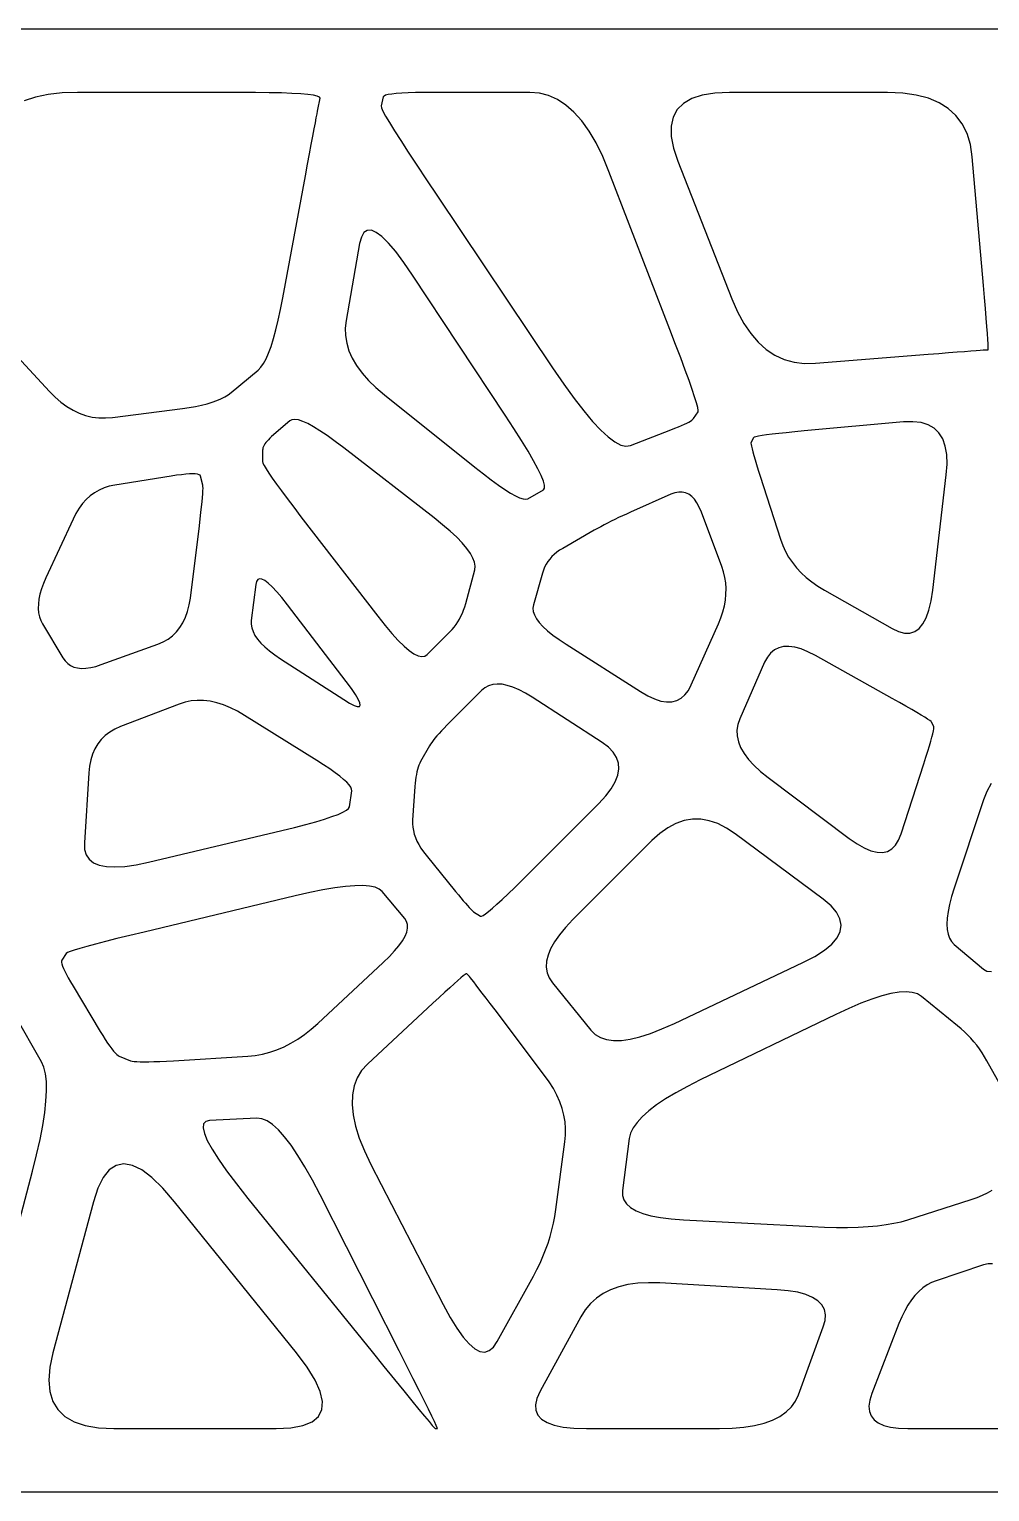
# Model space of a CAD drawing. Header units: millimetres. Extents: x -47 to 1114, y -49 to 275.
# Drawn here: x 701.3 to 914.1, y -49 to 275 of the extents above; entities that cross this region are included whole.
import ezdxf

# ---------------------------------------------------------------- set-up
doc = ezdxf.new("R2010")
doc.units = ezdxf.units.MM

msp = doc.modelspace()

# ---------------------------------------------------------------- linework, layer by layer
at = {"color": 7, "linetype": 'Continuous'}
for p, q in [((1114, 275), (-47, 275)), ((702.662476, 259.964996), (700.200012, 259.160004)), ((705.450012, 260.540009), (702.662476, 259.964996)), ((708.5625, 260.88501), (705.450012, 260.540009)), ((712, 261), (708.5625, 260.88501)), ((748, 261), (712, 261)), ((751.41748, 260.987488), (748, 261)), ((754.469971, 260.950012), (751.41748, 260.987488)), ((757.157532, 260.887512), (754.469971, 260.950012)), ((759.480042, 260.799988), (757.157532, 260.887512)), ((761.4375, 260.6875), (759.480042, 260.799988)), ((763.029968, 260.549988), (761.4375, 260.6875)), ((764.257507, 260.387512), (763.029968, 260.549988)), ((765.119995, 260.200012), (764.257507, 260.387512)), ((765.617554, 259.987488), (765.119995, 260.200012)), ((765.25, 257.25), (765.75, 259.75)), ((765.75, 259.75), (765.617554, 259.987488)), ((779.75, 260), (779.25, 258)), ((779.905029, 260.190002), (779.75, 260)), ((780.27002, 260.360016), (779.905029, 260.190002)), ((780.844971, 260.509979), (780.27002, 260.360016)), ((781.630005, 260.639984), (780.844971, 260.509979)), ((782.625, 260.75), (781.630005, 260.639984)), ((783.830017, 260.839996), (782.625, 260.75)), ((785.244995, 260.910004), (783.830017, 260.839996)), ((786.869995, 260.959991), (785.244995, 260.910004)), ((788.704956, 260.98999), (786.869995, 260.959991)), ((790.75, 261), (788.704956, 260.98999)), ((812.25, 261), (790.75, 261)), ((814.359985, 260.825012), (812.25, 261)), ((816.390015, 260.299988), (814.359985, 260.825012)), ((818.339966, 259.424988), (816.390015, 260.299988)), ((820.210022, 258.200012), (818.339966, 259.424988)), ((848.11499, 259.627502), (846.26001, 258.559998)), ((850.440002, 260.390015), (848.11499, 259.627502)), ((853.234985, 260.847504), (850.440002, 260.390015)), ((856.5, 261), (853.234985, 260.847504)), ((891.5, 261), (856.5, 261)), ((894.837524, 260.857513), (891.5, 261)), ((897.849976, 260.429993), (894.837524, 260.857513)), ((900.537476, 259.717499), (897.849976, 260.429993)), ((902.900024, 258.720001), (900.537476, 259.717499)), ((764.897461, 255.397491), (765.059998, 256.26001)), ((765.059998, 256.26001), (765.17749, 256.877502)), ((765.17749, 256.877502), (765.25, 257.25)), ((779.25, 258), (779.329956, 257.619995)), ((779.329956, 257.619995), (779.669983, 256.880005)), ((779.669983, 256.880005), (780.27002, 255.780014)), ((822, 256.625), (820.210022, 258.200012)), ((823.710022, 254.699997), (822, 256.625)), ((844.875, 257.1875), (843.959961, 255.51001)), ((846.26001, 258.559998), (844.875, 257.1875)), ((904.9375, 257.4375), (902.900024, 258.720001)), ((906.650024, 255.869995), (904.9375, 257.4375)), ((764.140015, 251.339996), (764.4375, 252.9375)), ((764.4375, 252.9375), (764.690002, 254.290009)), ((764.690002, 254.290009), (764.897461, 255.397491)), ((780.27002, 255.780014), (781.130005, 254.320007)), ((781.130005, 254.320007), (782.25, 252.5)), ((825.339966, 252.425003), (823.710022, 254.699997)), ((843.959961, 255.51001), (843.515015, 253.527496)), ((843.515015, 253.527496), (843.539978, 251.240005)), ((908.037476, 254.017502), (906.650024, 255.869995)), ((909.099976, 251.880005), (908.037476, 254.017502)), ((763.409973, 247.410004), (763.797485, 249.497498)), ((763.797485, 249.497498), (764.140015, 251.339996)), ((782.25, 252.5), (783.630005, 250.320007)), ((783.630005, 250.320007), (785.27002, 247.779999)), ((826.890015, 249.800003), (825.339966, 252.425003)), ((828.359985, 246.824997), (826.890015, 249.800003)), ((843.539978, 251.240005), (844.035034, 248.647491)), ((909.837524, 249.457504), (909.099976, 251.880005)), ((762.977478, 245.077499), (763.409973, 247.410004)), ((785.27002, 247.779999), (787.169983, 244.880005)), ((829.75, 243.5), (828.359985, 246.824997)), ((844.035034, 248.647491), (845, 245.75)), ((910.25, 246.75), (909.837524, 249.457504)), ((912.75, 218.25), (910.25, 246.75)), ((762.5, 242.5), (762.977478, 245.077499)), ((787.169983, 244.880005), (789.329956, 241.619995)), ((843.25, 208.5), (829.75, 243.5)), ((845, 245.75), (857, 215.25)), ((757.5, 215.5), (762.5, 242.5)), ((789.329956, 241.619995), (791.75, 238)), ((791.75, 238), (817.25, 200)), ((776.1875, 230.440002), (775.450012, 229.940002)), ((777.099976, 230.459991), (776.1875, 230.440002)), ((778.1875, 230), (777.099976, 230.459991)), ((774.5, 227.5), (771.5, 210.5)), ((774.887512, 228.960007), (774.5, 227.5)), ((775.450012, 229.940002), (774.887512, 228.960007)), ((779.450012, 229.059998), (778.1875, 230)), ((780.887512, 227.639999), (779.450012, 229.059998)), ((782.5, 225.740005), (780.887512, 227.639999)), ((784.287476, 223.360001), (782.5, 225.740005)), ((786.25, 220.5), (784.287476, 223.360001)), ((806.75, 189.5), (786.25, 220.5)), ((912.984985, 215.542496), (912.75, 218.25)), ((756.994995, 212.909988), (757.5, 215.5)), ((857, 215.25), (858.264954, 212.362503)), ((913.190002, 213.119995), (912.984985, 215.542496)), ((756.47998, 210.540009), (756.994995, 212.909988)), ((858.264954, 212.362503), (859.660034, 209.800003)), ((913.36499, 210.982498), (913.190002, 213.119995)), ((913.51001, 209.130005), (913.36499, 210.982498)), ((693.25, 208.25), (705.75, 194.75)), ((755.419983, 206.460007), (755.955017, 208.389999)), ((755.955017, 208.389999), (756.47998, 210.540009)), ((771.5, 210.5), (771.315002, 208.804993)), ((771.315002, 208.804993), (771.359985, 207.119995)), ((844.527466, 205.167496), (843.25, 208.5)), ((859.660034, 209.800003), (861.184998, 207.5625)), ((861.184998, 207.5625), (862.840027, 205.649994)), ((913.625, 207.5625), (913.51001, 209.130005)), ((913.709961, 206.279999), (913.625, 207.5625)), ((754.320007, 203.259995), (754.875, 204.75)), ((754.875, 204.75), (755.419983, 206.460007)), ((771.359985, 207.119995), (771.63501, 205.445007)), ((771.63501, 205.445007), (772.140015, 203.779999)), ((845.659973, 202.169998), (844.527466, 205.167496)), ((862.840027, 205.649994), (864.625, 204.0625)), ((913.765015, 205.282501), (913.709961, 206.279999)), ((913.75, 204), (913.785034, 204.142502)), ((913.789978, 204.570007), (913.765015, 205.282501)), ((913.785034, 204.142502), (913.789978, 204.570007)), ((752.594971, 200.110001), (753.179993, 200.940002)), ((753.179993, 200.940002), (753.755005, 201.990005)), ((753.755005, 201.990005), (754.320007, 203.259995)), ((772.140015, 203.779999), (772.875, 202.125)), ((772.875, 202.125), (773.839966, 200.479996)), ((846.647522, 199.507492), (845.659973, 202.169998)), ((864.625, 204.0625), (866.539978, 202.800003)), ((866.539978, 202.800003), (868.585022, 201.862503)), ((868.585022, 201.862503), (870.76001, 201.25)), ((870.76001, 201.25), (873.065002, 200.962494)), ((873.065002, 200.962494), (875.5, 201)), ((875.5, 201), (900.5, 203)), ((900.5, 203), (902.877502, 203.190002)), ((902.877502, 203.190002), (905.01001, 203.360001)), ((905.01001, 203.360001), (906.897522, 203.51001)), ((906.897522, 203.51001), (908.539978, 203.639999)), ((908.539978, 203.639999), (909.9375, 203.75)), ((909.9375, 203.75), (911.090027, 203.839996)), ((911.090027, 203.839996), (911.997498, 203.910004)), ((911.997498, 203.910004), (912.660034, 203.960007)), ((912.660034, 203.960007), (913.077454, 203.990005)), ((913.077454, 203.990005), (913.25, 204)), ((913.25, 204), (913.75, 204)), ((746, 194.5), (752, 199.5)), ((752, 199.5), (752.594971, 200.110001)), ((773.839966, 200.479996), (775.035034, 198.845001)), ((775.035034, 198.845001), (776.460022, 197.220001)), ((817.25, 200), (819.717529, 196.407501)), ((847.48999, 197.179993), (846.647522, 199.507492)), ((705.75, 194.75), (707.015015, 193.477493)), ((745.352539, 194.014999), (746, 194.5)), ((776.460022, 197.220001), (778.11499, 195.605011)), ((778.11499, 195.605011), (780, 194)), ((819.717529, 196.407501), (822.02002, 193.229996)), ((848.1875, 195.1875), (847.48999, 197.179993)), ((848.73999, 193.529999), (848.1875, 195.1875)), ((707.015015, 193.477493), (708.309998, 192.360001)), ((708.309998, 192.360001), (709.63501, 191.397507)), ((709.63501, 191.397507), (710.98999, 190.589996)), ((735.25, 191), (736.752502, 191.215012)), ((736.752502, 191.215012), (738.159973, 191.459991)), ((738.159973, 191.459991), (739.472534, 191.735001)), ((739.472534, 191.735001), (740.690002, 192.039993)), ((740.690002, 192.039993), (741.8125, 192.375)), ((741.8125, 192.375), (742.840027, 192.740005)), ((742.840027, 192.740005), (743.772461, 193.134995)), ((743.772461, 193.134995), (744.610046, 193.559998)), ((744.610046, 193.559998), (745.352539, 194.014999)), ((780, 194), (800, 178)), ((822.02002, 193.229996), (824.157532, 190.467499)), ((849.147522, 192.207504), (848.73999, 193.529999)), ((849.409973, 191.220001), (849.147522, 192.207504)), ((849.527466, 190.567505), (849.409973, 191.220001)), ((710.98999, 190.589996), (712.375, 189.9375)), ((712.375, 189.9375), (713.790039, 189.440002)), ((713.790039, 189.440002), (715.234985, 189.097504)), ((715.234985, 189.097504), (716.710022, 188.910004)), ((716.710022, 188.910004), (718.214966, 188.877502)), ((718.214966, 188.877502), (719.75, 189)), ((719.75, 189), (735.25, 191)), ((759, 188.25), (755, 184.75)), ((759.47998, 188.505005), (759, 188.25)), ((760.119995, 188.570007), (759.47998, 188.505005)), ((760.919983, 188.444992), (760.119995, 188.570007)), ((761.880005, 188.12999), (760.919983, 188.444992)), ((763, 187.625), (761.880005, 188.12999)), ((808.680054, 186.544998), (806.75, 189.5)), ((824.157532, 190.467499), (826.130005, 188.119995)), ((826.130005, 188.119995), (827.9375, 186.1875)), ((847, 187.75), (847.460022, 187.990005)), ((847.460022, 187.990005), (847.839966, 188.209991)), ((847.839966, 188.209991), (848.140015, 188.410004)), ((848.140015, 188.410004), (848.359985, 188.589996)), ((848.359985, 188.589996), (848.5, 188.75)), ((848.5, 188.75), (849.5, 190.25)), ((849.5, 190.25), (849.527466, 190.567505)), ((895, 188), (873, 186)), ((897.074951, 188.0625), (895, 188)), ((898.900024, 187.849991), (897.074951, 188.0625)), ((755, 184.75), (754.619995, 184.404999)), ((764.280029, 186.930008), (763, 187.625)), ((765.720032, 186.044998), (764.280029, 186.930008)), ((767.320007, 184.970001), (765.720032, 186.044998)), ((769.080017, 183.704987), (767.320007, 184.970001)), ((810.369995, 183.87999), (808.680054, 186.544998)), ((827.9375, 186.1875), (829.580017, 184.669998)), ((834.5, 182.75), (843.5, 186.25)), ((843.5, 186.25), (844.359985, 186.589996)), ((844.359985, 186.589996), (845.140015, 186.910004)), ((845.140015, 186.910004), (845.839966, 187.209991)), ((845.839966, 187.209991), (846.460022, 187.490005)), ((846.460022, 187.490005), (847, 187.75)), ((862.279968, 184.720001), (861.907532, 184.605011)), ((862.867493, 184.845001), (862.279968, 184.720001)), ((863.669983, 184.979996), (862.867493, 184.845001)), ((864.6875, 185.125), (863.669983, 184.979996)), ((865.919983, 185.279999), (864.6875, 185.125)), ((867.367493, 185.445007), (865.919983, 185.279999)), ((869.029968, 185.619995), (867.367493, 185.445007)), ((870.907532, 185.804993), (869.029968, 185.619995)), ((873, 186), (870.907532, 185.804993)), ((900.474976, 187.362503), (898.900024, 187.849991)), ((901.800049, 186.599991), (900.474976, 187.362503)), ((902.875, 185.5625), (901.800049, 186.599991)), ((903.699951, 184.25), (902.875, 185.5625)), ((753.02002, 182.005005), (753, 181.75)), ((753, 181.75), (753, 179.25)), ((753.080017, 182.270004), (753.02002, 182.005005)), ((753.179993, 182.544998), (753.080017, 182.270004)), ((753.320007, 182.830002), (753.179993, 182.544998)), ((753.5, 183.125), (753.320007, 182.830002)), ((753.720032, 183.430008), (753.5, 183.125)), ((753.980042, 183.74501), (753.720032, 183.430008)), ((754.279968, 184.069992), (753.980042, 183.74501)), ((754.619995, 184.404999), (754.279968, 184.069992)), ((771, 182.25), (769.080017, 183.704987)), ((791, 166.75), (771, 182.25)), ((811.820007, 181.505005), (810.369995, 183.87999)), ((813.029968, 179.419998), (811.820007, 181.505005)), ((829.580017, 184.669998), (831.057495, 183.567505)), ((831.057495, 183.567505), (832.369995, 182.87999)), ((832.369995, 182.87999), (833.517456, 182.607498)), ((833.517456, 182.607498), (834.5, 182.75)), ((861.25, 183.5), (861.224976, 183.334991)), ((861.224976, 183.334991), (861.25, 183.039993)), ((861.75, 184.5), (861.25, 183.5)), ((861.25, 183.039993), (861.325012, 182.615005)), ((861.325012, 182.615005), (861.450012, 182.059998)), ((861.450012, 182.059998), (861.625, 181.375)), ((861.907532, 184.605011), (861.75, 184.5)), ((904.275024, 182.662491), (903.699951, 184.25)), ((904.599976, 180.800003), (904.275024, 182.662491)), ((753, 179.25), (753.085022, 178.902496)), ((753.085022, 178.902496), (753.340027, 178.360001)), ((753.340027, 178.360001), (753.765015, 177.622498)), ((814, 177.625), (813.029968, 179.419998)), ((861.625, 181.375), (861.849976, 180.559998)), ((861.849976, 180.559998), (862.125, 179.615005)), ((862.125, 179.615005), (862.450012, 178.539993)), ((862.450012, 178.539993), (862.825012, 177.334991)), ((904.5, 176.25), (904.675049, 178.662491)), ((904.675049, 178.662491), (904.599976, 180.800003)), ((732.75, 176), (720.25, 174)), ((733.940002, 176.180008), (732.75, 176)), ((735.01001, 176.319992), (733.940002, 176.180008)), ((735.960022, 176.419998), (735.01001, 176.319992)), ((736.789978, 176.479996), (735.960022, 176.419998)), ((737.5, 176.5), (736.789978, 176.479996)), ((738.090027, 176.479996), (737.5, 176.5)), ((738.559998, 176.419998), (738.090027, 176.479996)), ((738.910034, 176.319992), (738.559998, 176.419998)), ((739.139954, 176.180008), (738.910034, 176.319992)), ((739.25, 176), (739.139954, 176.180008)), ((739.75, 174), (739.25, 176)), ((753.765015, 177.622498), (754.359985, 176.690002)), ((754.359985, 176.690002), (755.125, 175.5625)), ((755.125, 175.5625), (756.059998, 174.23999)), ((800, 178), (801.91748, 176.48999)), ((801.91748, 176.48999), (803.669983, 175.159988)), ((803.669983, 175.159988), (805.257507, 174.01001)), ((814.730042, 176.119995), (814, 177.625)), ((815.220032, 174.904999), (814.730042, 176.119995)), ((862.825012, 177.334991), (863.25, 176)), ((863.25, 176), (867.75, 162)), ((901.5, 150.75), (904.5, 176.25)), ((715.77002, 172.320007), (714.8125, 171.625)), ((716.79248, 172.904999), (715.77002, 172.320007)), ((717.880005, 173.380005), (716.79248, 172.904999)), ((719.032471, 173.744995), (717.880005, 173.380005)), ((720.25, 174), (719.032471, 173.744995)), ((739.6875, 171.25), (739.75, 172.080002)), ((739.787537, 173.729996), (739.75, 174)), ((739.75, 172.080002), (739.787537, 172.770004)), ((739.799988, 173.320007), (739.787537, 173.729996)), ((739.787537, 172.770004), (739.799988, 173.320007)), ((756.059998, 174.23999), (757.165039, 172.722504)), ((757.165039, 172.722504), (758.440002, 171.009995)), ((805.257507, 174.01001), (806.679993, 173.039993)), ((806.679993, 173.039993), (807.9375, 172.25)), ((807.9375, 172.25), (809.029968, 171.639999)), ((811.75, 171), (815.25, 173)), ((815.469971, 173.979996), (815.220032, 174.904999)), ((815.25, 173), (815.47998, 173.345001)), ((815.47998, 173.345001), (815.469971, 173.979996)), ((843.5, 172), (834.5, 168)), ((844.377502, 172.319992), (843.5, 172)), ((845.210022, 172.479996), (844.377502, 172.319992)), ((845.997498, 172.480011), (845.210022, 172.479996)), ((846.73999, 172.320007), (845.997498, 172.480011)), ((847.4375, 172), (846.73999, 172.320007)), ((848.089966, 171.519989), (847.4375, 172)), ((712.329956, 168.880005), (711.632507, 167.744995)), ((713.092529, 169.904999), (712.329956, 168.880005)), ((713.919983, 170.820007), (713.092529, 169.904999)), ((714.8125, 171.625), (713.919983, 170.820007)), ((739.350037, 167.919998), (739.487488, 169.169998)), ((739.487488, 169.169998), (739.600037, 170.279999)), ((739.600037, 170.279999), (739.6875, 171.25)), ((758.440002, 171.009995), (759.88501, 169.102509)), ((759.88501, 169.102509), (761.5, 167)), ((809.029968, 171.639999), (809.957458, 171.209991)), ((809.957458, 171.209991), (810.720032, 170.960007)), ((810.720032, 170.960007), (811.317505, 170.889999)), ((811.317505, 170.889999), (811.75, 171)), ((848.69751, 170.880005), (848.089966, 171.519989)), ((849.26001, 170.080002), (848.69751, 170.880005)), ((849.777527, 169.12001), (849.26001, 170.080002)), ((850.25, 168), (849.777527, 169.12001)), ((711, 166.5), (705, 153.5)), ((711.632507, 167.744995), (711, 166.5)), ((739, 165), (739.1875, 166.529999)), ((739.1875, 166.529999), (739.350037, 167.919998)), ((761.5, 167), (778.5, 145)), ((792.890015, 165.240005), (791, 166.75)), ((794.559998, 163.809998), (792.890015, 165.240005)), ((829.460022, 165.600006), (828.690002, 165.200012)), ((830.25, 166), (829.460022, 165.600006)), ((831.059998, 166.399994), (830.25, 166)), ((831.890015, 166.799988), (831.059998, 166.399994)), ((832.73999, 167.200012), (831.890015, 166.799988)), ((833.609985, 167.600006), (832.73999, 167.200012)), ((834.5, 168), (833.609985, 167.600006)), ((854.75, 156), (850.25, 168)), ((737, 149), (739, 165)), ((796.01001, 162.460007), (794.559998, 163.809998)), ((797.23999, 161.190002), (796.01001, 162.460007)), ((826.5, 164), (819.5, 160)), ((827.209961, 164.399994), (826.5, 164)), ((827.940002, 164.799988), (827.209961, 164.399994)), ((828.690002, 165.200012), (827.940002, 164.799988)), ((867.75, 162), (868.252502, 160.627502)), ((798.25, 160), (797.23999, 161.190002)), ((799.040039, 158.889999), (798.25, 160)), ((799.609985, 157.860001), (799.040039, 158.889999)), ((818.200012, 159.139999), (817.625, 158.664993)), ((818.825012, 159.585007), (818.200012, 159.139999)), ((819.5, 160), (818.825012, 159.585007)), ((868.252502, 160.627502), (868.859985, 159.309998)), ((868.859985, 159.309998), (869.57251, 158.047501)), ((799.960022, 156.910004), (799.609985, 157.860001)), ((800.089966, 156.039993), (799.960022, 156.910004)), ((800, 155.25), (800.089966, 156.039993)), ((815.5, 155.839996), (815.224976, 155.184998)), ((815.825012, 156.464996), (815.5, 155.839996)), ((816.200012, 157.059998), (815.825012, 156.464996)), ((816.625, 157.625), (816.200012, 157.059998)), ((817.099976, 158.160004), (816.625, 157.625)), ((817.625, 158.664993), (817.099976, 158.160004)), ((855.147461, 154.792496), (854.75, 156)), ((869.57251, 158.047501), (870.390015, 156.839996)), ((870.390015, 156.839996), (871.3125, 155.6875)), ((871.3125, 155.6875), (872.339966, 154.589996)), ((705, 153.5), (704.452515, 152.227509)), ((751.659973, 152.674988), (751.5, 152)), ((751.940002, 153.100006), (751.659973, 152.674988)), ((752.340027, 153.274994), (751.940002, 153.100006)), ((752.859985, 153.200012), (752.340027, 153.274994)), ((753.5, 152.875), (752.859985, 153.200012)), ((754.26001, 152.299988), (753.5, 152.875)), ((755.140015, 151.475006), (754.26001, 152.299988)), ((798, 147.75), (800, 155.25)), ((815, 154.5), (813, 147.5)), ((815.224976, 155.184998), (815, 154.5)), ((855.440002, 153.570007), (855.147461, 154.792496)), ((855.627502, 152.332504), (855.440002, 153.570007)), ((855.710022, 151.080002), (855.627502, 152.332504)), ((872.339966, 154.589996), (873.472534, 153.547501)), ((873.472534, 153.547501), (874.710022, 152.559998)), ((874.710022, 152.559998), (876.05249, 151.627502)), ((703.672485, 149.847504), (703.440002, 148.73999)), ((704.01001, 151.009995), (703.672485, 149.847504)), ((704.452515, 152.227509), (704.01001, 151.009995)), ((751.5, 152), (750.5, 144)), ((756.140015, 150.399994), (755.140015, 151.475006)), ((757.26001, 149.075012), (756.140015, 150.399994)), ((758.5, 147.5), (757.26001, 149.075012)), ((855.559998, 148.529999), (855.6875, 149.8125)), ((855.6875, 149.8125), (855.710022, 151.080002)), ((876.05249, 151.627502), (877.5, 150.75)), ((877.5, 150.75), (892.5, 142.25)), ((901.139954, 148.37001), (901.5, 150.75)), ((703.3125, 147.6875), (703.289978, 146.690002)), ((703.289978, 146.690002), (703.372498, 145.747498)), ((703.440002, 148.73999), (703.3125, 147.6875)), ((735.92749, 144.717499), (736.390015, 146.029999)), ((736.390015, 146.029999), (736.747498, 147.457489)), ((736.747498, 147.457489), (737, 149)), ((771.5, 130.5), (758.5, 147.5)), ((797.265015, 145.612503), (797.539978, 146.300003)), ((797.539978, 146.300003), (797.785034, 147.012497)), ((797.785034, 147.012497), (798, 147.75)), ((813, 147.5), (812.892517, 146.782501)), ((812.892517, 146.782501), (812.969971, 146.029999)), ((812.969971, 146.029999), (813.232483, 145.242493)), ((854.547485, 144.592499), (854.98999, 145.919998)), ((854.98999, 145.919998), (855.327515, 147.232498)), ((855.327515, 147.232498), (855.559998, 148.529999)), ((900.059998, 144.630005), (900.660034, 146.330002)), ((900.660034, 146.330002), (901.139954, 148.37001)), ((703.372498, 145.747498), (703.559998, 144.860001)), ((703.559998, 144.860001), (703.852539, 144.027496)), ((703.852539, 144.027496), (704.25, 143.25)), ((704.25, 143.25), (708.75, 135.75)), ((734.6875, 142.4375), (735.359985, 143.520004)), ((735.359985, 143.520004), (735.92749, 144.717499)), ((750.5, 144), (750.475037, 143.195007)), ((750.475037, 143.195007), (750.600037, 142.380005)), ((778.5, 145), (780.139954, 142.934998)), ((780.139954, 142.934998), (781.660034, 141.139999)), ((795.440002, 142.550003), (795.86499, 143.112503)), ((795.86499, 143.112503), (796.26001, 143.699997)), ((796.26001, 143.699997), (796.625, 144.3125)), ((796.625, 144.3125), (796.959961, 144.949997)), ((796.959961, 144.949997), (797.265015, 145.612503)), ((813.232483, 145.242493), (813.679993, 144.419998)), ((813.679993, 144.419998), (814.3125, 143.5625)), ((814.3125, 143.5625), (815.130005, 142.669998)), ((815.130005, 142.669998), (816.132507, 141.742493)), ((848, 129.75), (854, 143.25)), ((854, 143.25), (854.547485, 144.592499)), ((898.5, 142.25), (899.340027, 143.269989)), ((899.340027, 143.269989), (900.059998, 144.630005)), ((730.94751, 139.257507), (732.039978, 139.880005)), ((732.039978, 139.880005), (733.027466, 140.617493)), ((733.027466, 140.617493), (733.910034, 141.470001)), ((733.910034, 141.470001), (734.6875, 142.4375)), ((750.600037, 142.380005), (750.875, 141.554993)), ((750.875, 141.554993), (751.299988, 140.720001)), ((751.299988, 140.720001), (751.875, 139.875)), ((751.875, 139.875), (752.600037, 139.020004)), ((781.660034, 141.139999), (783.059998, 139.61499)), ((783.059998, 139.61499), (784.340027, 138.360001)), ((789.5, 136.5), (794.5, 141.5)), ((794.5, 141.5), (794.984985, 142.012497)), ((794.984985, 142.012497), (795.440002, 142.550003)), ((816.132507, 141.742493), (817.320007, 140.779999)), ((817.320007, 140.779999), (818.692505, 139.782501)), ((818.692505, 139.782501), (820.25, 138.75)), ((892.5, 142.25), (893.940002, 141.569992)), ((893.940002, 141.569992), (895.26001, 141.229996)), ((895.26001, 141.229996), (896.460022, 141.230011)), ((896.460022, 141.230011), (897.539978, 141.570007)), ((897.539978, 141.570007), (898.5, 142.25)), ((717.25, 134.25), (729.75, 138.75)), ((729.75, 138.75), (730.94751, 139.257507)), ((752.600037, 139.020004), (753.475037, 138.154999)), ((753.475037, 138.154999), (754.5, 137.279999)), ((754.5, 137.279999), (755.674988, 136.394989)), ((755.674988, 136.394989), (757, 135.5)), ((784.340027, 138.360001), (785.5, 137.375)), ((785.5, 137.375), (786.539978, 136.660004)), ((786.539978, 136.660004), (787.460022, 136.214996)), ((787.460022, 136.214996), (788.26001, 136.039993)), ((788.26001, 136.039993), (788.940002, 136.134995)), ((788.940002, 136.134995), (789.5, 136.5)), ((820.25, 138.75), (836.75, 128.25)), ((865.580017, 136.809998), (864.857544, 135.889999)), ((866.41748, 137.509995), (865.580017, 136.809998)), ((867.369995, 137.990005), (866.41748, 137.509995)), ((868.4375, 138.25), (867.369995, 137.990005)), ((869.619995, 138.289993), (868.4375, 138.25)), ((870.91748, 138.110001), (869.619995, 138.289993)), ((872.330017, 137.709991), (870.91748, 138.110001)), ((873.857544, 137.090012), (872.330017, 137.709991)), ((875.5, 136.25), (873.857544, 137.090012)), ((892.5, 126.75), (875.5, 136.25)), ((708.75, 135.75), (709.23999, 135.059998)), ((709.23999, 135.059998), (709.809998, 134.490005)), ((709.809998, 134.490005), (710.459961, 134.040009)), ((710.459961, 134.040009), (711.190002, 133.709991)), ((711.190002, 133.709991), (712, 133.5)), ((712, 133.5), (712.890015, 133.410004)), ((712.890015, 133.410004), (713.859985, 133.440002)), ((713.859985, 133.440002), (714.909973, 133.589996)), ((714.909973, 133.589996), (716.039978, 133.860001)), ((716.039978, 133.860001), (717.25, 134.25)), ((757, 135.5), (771, 126.5)), ((864.25, 134.75), (858.75, 122.25)), ((864.857544, 135.889999), (864.25, 134.75)), ((772.665039, 128.929993), (771.5, 130.5)), ((803.982483, 129.835007), (803.070007, 129.559998)), ((804.97998, 129.940002), (803.982483, 129.835007)), ((806.0625, 129.875), (804.97998, 129.940002)), ((807.22998, 129.639999), (806.0625, 129.875)), ((808.482483, 129.235001), (807.22998, 129.639999)), ((847.347534, 128.520004), (848, 129.75)), ((771, 126.5), (772.265015, 125.730003)), ((773.559998, 127.620003), (772.665039, 128.929993)), ((774.184998, 126.57), (773.559998, 127.620003)), ((774.539978, 125.779999), (774.184998, 126.57)), ((801.5, 128.5), (794.5, 121.5)), ((802.242493, 129.115005), (801.5, 128.5)), ((803.070007, 129.559998), (802.242493, 129.115005)), ((809.820007, 128.660004), (808.482483, 129.235001)), ((811.242493, 127.915001), (809.820007, 128.660004)), ((812.75, 127), (811.242493, 127.915001)), ((828.25, 117), (812.75, 127)), ((836.75, 128.25), (838.347534, 127.32)), ((838.347534, 127.32), (839.840027, 126.629997)), ((839.840027, 126.629997), (841.227478, 126.18)), ((844.76001, 126.270004), (845.727478, 126.779999)), ((845.727478, 126.779999), (846.590027, 127.529999)), ((846.590027, 127.529999), (847.347534, 128.520004)), ((894.117493, 125.842499), (892.5, 126.75)), ((734.5, 125.5), (721.5, 120.5)), ((735.815002, 125.925003), (734.5, 125.5)), ((737.159973, 126.199997), (735.815002, 125.925003)), ((738.535034, 126.324997), (737.159973, 126.199997)), ((739.940002, 126.300003), (738.535034, 126.324997)), ((741.375, 126.125), (739.940002, 126.300003)), ((742.840027, 125.800003), (741.375, 126.125)), ((744.334961, 125.324997), (742.840027, 125.800003)), ((745.860046, 124.699997), (744.334961, 125.324997)), ((747.415039, 123.925003), (745.860046, 124.699997)), ((749, 123), (747.415039, 123.925003)), ((772.265015, 125.730003), (773.26001, 125.220001)), ((773.26001, 125.220001), (773.984985, 124.970001)), ((773.984985, 124.970001), (774.440002, 124.979996)), ((774.440002, 124.979996), (774.625, 125.25)), ((774.625, 125.25), (774.539978, 125.779999)), ((841.227478, 126.18), (842.51001, 125.970001)), ((842.51001, 125.970001), (843.6875, 126)), ((843.6875, 126), (844.76001, 126.270004)), ((895.570007, 125.020004), (894.117493, 125.842499)), ((896.857483, 124.282501), (895.570007, 125.020004)), ((897.97998, 123.629997), (896.857483, 124.282501)), ((898.9375, 123.0625), (897.97998, 123.629997)), ((720.26001, 119.947502), (719.140015, 119.290001)), ((721.5, 120.5), (720.26001, 119.947502)), ((765, 113), (749, 123)), ((793.200012, 120.170006), (792.625, 119.557495)), ((793.825012, 120.817505), (793.200012, 120.170006)), ((794.5, 121.5), (793.825012, 120.817505)), ((858.317505, 120.995003), (858.119995, 119.730003)), ((858.75, 122.25), (858.317505, 120.995003)), ((899.72998, 122.580002), (898.9375, 123.0625)), ((900.357483, 122.182503), (899.72998, 122.580002)), ((900.820007, 121.869995), (900.357483, 122.182503)), ((901.117493, 121.642502), (900.820007, 121.869995)), ((901.25, 121.5), (901.117493, 121.642502)), ((901.75, 120.5), (901.25, 121.5)), ((901.652527, 119.547501), (901.73999, 120.010002)), ((901.73999, 120.010002), (901.772522, 120.327499)), ((901.772522, 120.327499), (901.75, 120.5)), ((716.5, 116.6875), (715.859985, 115.610001)), ((717.26001, 117.660004), (716.5, 116.6875)), ((718.140015, 118.527504), (717.26001, 117.660004)), ((719.140015, 119.290001), (718.140015, 118.527504)), ((790.5, 117.019997), (790.224976, 116.6175)), ((790.825012, 117.457504), (790.5, 117.019997)), ((791.200012, 117.93), (790.825012, 117.457504)), ((791.625, 118.4375), (791.200012, 117.93)), ((792.099976, 118.980003), (791.625, 118.4375)), ((792.625, 119.557495), (792.099976, 118.980003)), ((829.637512, 115.964996), (828.25, 117)), ((858.119995, 119.730003), (858.157471, 118.455002)), ((858.157471, 118.455002), (858.429993, 117.169998)), ((858.429993, 117.169998), (858.9375, 115.875)), ((900.752502, 116.247498), (901.059998, 117.290001)), ((901.059998, 117.290001), (901.3125, 118.1875)), ((901.3125, 118.1875), (901.51001, 118.940002)), ((901.51001, 118.940002), (901.652527, 119.547501)), ((715.340027, 114.427498), (714.940002, 113.139999)), ((715.859985, 115.610001), (715.340027, 114.427498)), ((790, 116.25), (788, 112.75)), ((790.224976, 116.6175), (790, 116.25)), ((830.700012, 114.860001), (829.637512, 115.964996)), ((831.4375, 113.684998), (830.700012, 114.860001)), ((831.849976, 112.440002), (831.4375, 113.684998)), ((858.9375, 115.875), (859.679993, 114.57)), ((859.679993, 114.57), (860.657471, 113.255005)), ((899.5, 112.25), (899.972473, 113.727501)), ((899.972473, 113.727501), (900.390015, 115.060005)), ((900.390015, 115.060005), (900.752502, 116.247498)), ((714.5, 110.25), (713.5, 94.75)), ((714.659973, 111.747498), (714.5, 110.25)), ((714.940002, 113.139999), (714.659973, 111.747498)), ((766.517456, 112.032501), (765, 113)), ((767.869995, 111.129997), (766.517456, 112.032501)), ((769.057495, 110.292496), (767.869995, 111.129997)), ((770.080017, 109.520004), (769.057495, 110.292496)), ((787.1875, 110.5), (787.070007, 109.93)), ((787.320007, 111.029999), (787.1875, 110.5)), ((787.467529, 111.519997), (787.320007, 111.029999)), ((787.630005, 111.970001), (787.467529, 111.519997)), ((787.807495, 112.379997), (787.630005, 111.970001)), ((788, 112.75), (787.807495, 112.379997)), ((831.700012, 109.739998), (831.9375, 111.125)), ((831.9375, 111.125), (831.849976, 112.440002)), ((860.657471, 113.255005), (861.869995, 111.93)), ((861.869995, 111.93), (863.317505, 110.595001)), ((863.317505, 110.595001), (865, 109.25)), ((894.5, 96.75), (899.5, 112.25)), ((770.9375, 108.8125), (770.080017, 109.520004)), ((771.630005, 108.169998), (770.9375, 108.8125)), ((772.157471, 107.592499), (771.630005, 108.169998)), ((772.52002, 107.080002), (772.157471, 107.592499)), ((772.717529, 106.6325), (772.52002, 107.080002)), ((786.75, 107.25), (786.25, 99.75)), ((786.807495, 107.980003), (786.75, 107.25)), ((786.880005, 108.669998), (786.807495, 107.980003)), ((786.967529, 109.32), (786.880005, 108.669998)), ((787.070007, 109.93), (786.967529, 109.32)), ((830.25, 106.759995), (831.137512, 108.285004)), ((831.137512, 108.285004), (831.700012, 109.739998)), ((865, 109.25), (883, 95.75)), ((914.480042, 107.93), (913.507507, 106.144997)), ((772.25, 102.75), (772.75, 106.25)), ((772.75, 106.25), (772.717529, 106.6325)), ((827.5, 103.5), (829.037476, 105.165001)), ((829.037476, 105.165001), (830.25, 106.759995)), ((912.75, 104.25), (906.25, 84.75)), ((913.507507, 106.144997), (912.75, 104.25)), ((766.72998, 100.019997), (768.375, 100.5625)), ((768.375, 100.5625), (769.72998, 101.07)), ((769.72998, 101.07), (770.794983, 101.542496)), ((770.794983, 101.542496), (771.570007, 101.980003)), ((771.570007, 101.980003), (772.054993, 102.3825)), ((772.054993, 102.3825), (772.25, 102.75)), ((810.5, 86.5), (827.5, 103.5)), ((727.75, 90.5), (757.25, 97.5)), ((757.25, 97.5), (760.054993, 98.182495)), ((760.054993, 98.182495), (762.570007, 98.829994)), ((762.570007, 98.829994), (764.794983, 99.442505)), ((764.794983, 99.442505), (766.72998, 100.019997)), ((786.25, 99.75), (786.234985, 98.997498)), ((786.234985, 98.997498), (786.290039, 98.239998)), ((786.290039, 98.239998), (786.414978, 97.477501)), ((786.414978, 97.477501), (786.609985, 96.709999)), ((842.789978, 98.110001), (841.01001, 96.839996)), ((844.589966, 99.059998), (842.789978, 98.110001)), ((846.410034, 99.690002), (844.589966, 99.059998)), ((848.25, 100), (846.410034, 99.690002)), ((850.109985, 99.989998), (848.25, 100)), ((851.98999, 99.660004), (850.109985, 99.989998)), ((853.890015, 99.009995), (851.98999, 99.660004)), ((855.809998, 98.040001), (853.890015, 99.009995)), ((857.75, 96.75), (855.809998, 98.040001)), ((713.5, 94.75), (713.55249, 93.3125)), ((786.609985, 96.709999), (786.875, 95.9375)), ((786.875, 95.9375), (787.210022, 95.159996)), ((787.210022, 95.159996), (787.61499, 94.377495)), ((787.61499, 94.377495), (788.089966, 93.590004)), ((839.25, 95.25), (821.75, 77.75)), ((841.01001, 96.839996), (839.25, 95.25)), ((877.25, 82.25), (857.75, 96.75)), ((883, 95.75), (884.735046, 94.544998)), ((884.735046, 94.544998), (886.339966, 93.630005)), ((892.414978, 93.404999), (893.23999, 94.229996)), ((893.23999, 94.229996), (893.934998, 95.345001)), ((893.934998, 95.345001), (894.5, 96.75)), ((713.55249, 93.3125), (713.910034, 92.099998)), ((713.910034, 92.099998), (714.57251, 91.112503)), ((714.57251, 91.112503), (715.539978, 90.349998)), ((788.089966, 93.590004), (788.63501, 92.797501)), ((788.63501, 92.797501), (789.25, 92)), ((789.25, 92), (795.75, 84)), ((886.339966, 93.630005), (887.815002, 93.004997)), ((887.815002, 93.004997), (889.159973, 92.669998)), ((889.159973, 92.669998), (890.375, 92.625)), ((890.375, 92.625), (891.460022, 92.870003)), ((891.460022, 92.870003), (892.414978, 93.404999)), ((715.539978, 90.349998), (716.8125, 89.8125)), ((716.8125, 89.8125), (718.390015, 89.5)), ((718.390015, 89.5), (720.272522, 89.412498)), ((720.272522, 89.412498), (722.459961, 89.550003)), ((722.459961, 89.550003), (724.952515, 89.912498)), ((724.952515, 89.912498), (727.75, 90.5)), ((766.380005, 84.32), (763.45752, 83.730003)), ((769.017517, 84.769997), (766.380005, 84.32)), ((771.369995, 85.080002), (769.017517, 84.769997)), ((773.4375, 85.25), (771.369995, 85.080002)), ((775.219971, 85.279999), (773.4375, 85.25)), ((776.717468, 85.169998), (775.219971, 85.279999)), ((777.929993, 84.919998), (776.717468, 85.169998)), ((778.857483, 84.529999), (777.929993, 84.919998)), ((779.5, 84), (778.857483, 84.529999)), ((807.409973, 83.459999), (808.877502, 84.889999)), ((808.877502, 84.889999), (810.5, 86.5)), ((906.25, 84.75), (905.664978, 82.870003)), ((760.25, 83), (726.75, 75)), ((763.45752, 83.730003), (760.25, 83)), ((784.5, 78), (779.5, 84)), ((795.75, 84), (796.375, 83.235001)), ((796.375, 83.235001), (796.950012, 82.540001)), ((796.950012, 82.540001), (797.474976, 81.915001)), ((797.474976, 81.915001), (797.950012, 81.360001)), ((797.950012, 81.360001), (798.375, 80.875)), ((803.9375, 80.25), (804.940002, 81.139999)), ((804.940002, 81.139999), (806.097534, 82.209999)), ((806.097534, 82.209999), (807.409973, 83.459999)), ((878.959961, 80.805), (877.25, 82.25)), ((905.209961, 81.130005), (904.88501, 79.529999)), ((905.664978, 82.870003), (905.209961, 81.130005)), ((784.902527, 77.362495), (784.5, 78)), ((798.375, 80.875), (798.75, 80.459999)), ((798.75, 80.459999), (799.075012, 80.114998)), ((799.075012, 80.114998), (799.349976, 79.839996)), ((799.349976, 79.839996), (799.575012, 79.635002)), ((799.575012, 79.635002), (799.75, 79.5)), ((799.75, 79.5), (801.25, 78.5)), ((801.25, 78.5), (801.477539, 78.489998)), ((801.477539, 78.489998), (801.860046, 78.660004)), ((801.860046, 78.660004), (802.397461, 79.010002)), ((802.397461, 79.010002), (803.090027, 79.540001)), ((803.090027, 79.540001), (803.9375, 80.25)), ((880.190002, 79.370003), (878.959961, 80.805)), ((880.940002, 77.945), (880.190002, 79.370003)), ((881.210022, 76.529999), (880.940002, 77.945)), ((904.690002, 78.07), (904.625, 76.75)), ((904.88501, 79.529999), (904.690002, 78.07)), ((726.75, 75), (723.5625, 74.232498)), ((784.5625, 74.0625), (784.940002, 75)), ((785.109985, 76.650002), (784.902527, 77.362495)), ((784.940002, 75), (785.122498, 75.862495)), ((785.122498, 75.862495), (785.109985, 76.650002)), ((820.130005, 76.035004), (818.77002, 74.389999)), ((821.75, 77.75), (820.130005, 76.035004)), ((880.309998, 73.729996), (881, 75.125)), ((881, 75.125), (881.210022, 76.529999)), ((904.625, 76.75), (904.690002, 75.57)), ((904.690002, 75.57), (904.88501, 74.529999)), ((904.88501, 74.529999), (905.209961, 73.630005)), ((712.5, 71.370003), (711.262512, 70.9925)), ((714.0625, 71.8125), (712.5, 71.370003)), ((715.950012, 72.32), (714.0625, 71.8125)), ((718.162476, 72.892502), (715.950012, 72.32)), ((720.700012, 73.529999), (718.162476, 72.892502)), ((723.5625, 74.232498), (720.700012, 73.529999)), ((782.26001, 70.799995), (783.222473, 71.962502)), ((783.222473, 71.962502), (783.98999, 73.049995)), ((783.98999, 73.049995), (784.5625, 74.0625)), ((816.830017, 71.309998), (816.25, 69.875)), ((817.669983, 72.815002), (816.830017, 71.309998)), ((818.77002, 74.389999), (817.669983, 72.815002)), ((877.48999, 70.970001), (879.140015, 72.345001)), ((879.140015, 72.345001), (880.309998, 73.729996)), ((905.209961, 73.630005), (905.664978, 72.870003)), ((905.664978, 72.870003), (906.25, 72.25)), ((906.25, 72.25), (912.75, 66.75)), ((708.5, 68.75), (708.434998, 68.557503)), ((708.434998, 68.557503), (708.440002, 68.279999)), ((708.440002, 68.279999), (708.515015, 67.917503)), ((709.5, 70.25), (708.5, 68.75)), ((709.762512, 70.432495), (709.5, 70.25)), ((710.349976, 70.68), (709.762512, 70.432495)), ((711.262512, 70.9925), (710.349976, 70.68)), ((765.25, 54.75), (779.75, 68.25)), ((779.75, 68.25), (781.102478, 69.5625)), ((781.102478, 69.5625), (782.26001, 70.799995)), ((815.929993, 68.510002), (815.869995, 67.214996)), ((816.25, 69.875), (815.929993, 68.510002)), ((844.25, 54.75), (872.75, 68.25)), ((872.75, 68.25), (875.359985, 69.605003)), ((875.359985, 69.605003), (877.48999, 70.970001)), ((708.515015, 67.917503), (708.659973, 67.470001)), ((708.659973, 67.470001), (708.875, 66.9375)), ((708.875, 66.9375), (709.159973, 66.32)), ((709.159973, 66.32), (709.515015, 65.6175)), ((709.515015, 65.6175), (709.940002, 64.830002)), ((709.940002, 64.830002), (710.434998, 63.9575)), ((796.929993, 64.830002), (796.25, 64.25)), ((797.469971, 65.269997), (796.929993, 64.830002)), ((797.869995, 65.57), (797.469971, 65.269997)), ((798.130005, 65.730003), (797.869995, 65.57)), ((798.25, 65.75), (798.130005, 65.730003)), ((798.75, 65.25), (798.25, 65.75)), ((798.852539, 65.129997), (798.75, 65.25)), ((799.059998, 64.869995), (798.852539, 65.129997)), ((799.372498, 64.470001), (799.059998, 64.869995)), ((815.869995, 67.214996), (816.070007, 65.990005)), ((816.070007, 65.990005), (816.530029, 64.834999)), ((816.530029, 64.834999), (817.25, 63.75)), ((912.75, 66.75), (913.52002, 66.357498)), ((913.52002, 66.357498), (914.530029, 66.279999)), ((710.434998, 63.9575), (711, 63)), ((711, 63), (717, 53)), ((793.369995, 61.669998), (792.130005, 60.529999)), ((794.469971, 62.670002), (793.369995, 61.669998)), ((795.429993, 63.530003), (794.469971, 62.670002)), ((796.25, 64.25), (795.429993, 63.530003)), ((799.789978, 63.93), (799.372498, 64.470001)), ((800.3125, 63.25), (799.789978, 63.93)), ((800.940002, 62.43), (800.3125, 63.25)), ((801.672485, 61.469997), (800.940002, 62.43)), ((817.25, 63.75), (825.75, 53.25)), ((894.040039, 61.669998), (892.25, 61.375)), ((895.609985, 61.755001), (894.040039, 61.669998)), ((896.960022, 61.630001), (895.609985, 61.755001)), ((898.089966, 61.295002), (896.960022, 61.630001)), ((790.75, 59.25), (776.25, 45.75)), ((792.130005, 60.529999), (790.75, 59.25)), ((802.51001, 60.370003), (801.672485, 61.469997)), ((803.452515, 59.129997), (802.51001, 60.370003)), ((804.5, 57.75), (803.452515, 59.129997)), ((885.559998, 59.23), (882.890015, 58.094997)), ((888.01001, 60.154999), (885.559998, 59.23)), ((890.23999, 60.870003), (888.01001, 60.154999)), ((892.25, 61.375), (890.23999, 60.870003)), ((899, 60.75), (898.089966, 61.295002)), ((907, 54.25), (899, 60.75)), ((704, 46.25), (698, 56.75)), ((815.5, 43.25), (804.5, 57.75)), ((880, 56.75), (850, 42.25)), ((882.890015, 58.094997), (880, 56.75)), ((717, 53), (717.58252, 52.044998)), ((717.58252, 52.044998), (718.130005, 51.18)), ((760.809998, 51.262497), (762.309998, 52.300003)), ((762.309998, 52.300003), (763.790039, 53.462502)), ((763.790039, 53.462502), (765.25, 54.75)), ((825.75, 53.25), (826.700012, 52.32)), ((826.700012, 52.32), (827.849976, 51.630001)), ((836.599976, 51.779999), (838.950012, 52.530003)), ((838.950012, 52.530003), (841.5, 53.52)), ((841.5, 53.52), (844.25, 54.75)), ((907.785034, 53.587498), (907, 54.25)), ((908.539978, 52.899998), (907.785034, 53.587498)), ((909.265015, 52.1875), (908.539978, 52.899998)), ((909.959961, 51.450001), (909.265015, 52.1875)), ((718.130005, 51.18), (718.642517, 50.404999)), ((718.642517, 50.404999), (719.119995, 49.720001)), ((719.119995, 49.720001), (719.5625, 49.125)), ((719.5625, 49.125), (719.969971, 48.619999)), ((719.969971, 48.619999), (720.342468, 48.205002)), ((754.609985, 48.362503), (756.190002, 48.900002)), ((756.190002, 48.900002), (757.75, 49.5625)), ((757.75, 49.5625), (759.289978, 50.349998)), ((759.289978, 50.349998), (760.809998, 51.262497)), ((827.849976, 51.630001), (829.200012, 51.18)), ((829.200012, 51.18), (830.75, 50.970001)), ((830.75, 50.970001), (832.5, 51)), ((832.5, 51), (834.450012, 51.27)), ((834.450012, 51.27), (836.599976, 51.779999)), ((910.625, 50.6875), (909.959961, 51.450001)), ((911.26001, 49.899998), (910.625, 50.6875)), ((911.86499, 49.087498), (911.26001, 49.899998)), ((912.440002, 48.25), (911.86499, 49.087498)), ((704.52002, 45.0625), (704, 46.25)), ((720.342468, 48.205002), (720.679993, 47.879997)), ((720.679993, 47.879997), (720.982483, 47.645)), ((720.982483, 47.645), (721.25, 47.5)), ((721.25, 47.5), (723.75, 46.5)), ((723.75, 46.5), (724.070007, 46.41)), ((724.070007, 46.41), (724.530029, 46.34)), ((724.530029, 46.34), (725.130005, 46.290001)), ((725.130005, 46.290001), (725.869995, 46.259998)), ((725.869995, 46.259998), (726.75, 46.25)), ((726.75, 46.25), (727.77002, 46.259998)), ((727.77002, 46.259998), (728.929993, 46.290001)), ((728.929993, 46.290001), (730.22998, 46.34)), ((730.22998, 46.34), (731.669983, 46.41)), ((731.669983, 46.41), (733.25, 46.5)), ((733.25, 46.5), (749.75, 47.5)), ((749.75, 47.5), (751.390015, 47.662498)), ((751.390015, 47.662498), (753.01001, 47.949997)), ((753.01001, 47.949997), (754.609985, 48.362503)), ((776.25, 45.75), (774.952515, 44.3125)), ((912.984985, 47.387501), (912.440002, 48.25)), ((913.5, 46.5), (912.984985, 47.387501)), ((918.5, 37.5), (913.5, 46.5)), ((704.880005, 43.600002), (704.52002, 45.0625)), ((705.080017, 41.862499), (704.880005, 43.600002)), ((773.959961, 42.700001), (773.272522, 40.912498)), ((774.952515, 44.3125), (773.959961, 42.700001)), ((816.534973, 41.797501), (815.5, 43.25)), ((850, 42.25), (847.142517, 40.815002)), ((705, 37.5625), (705.119995, 39.850002)), ((705.119995, 39.850002), (705.080017, 41.862499)), ((772.890015, 38.950001), (772.8125, 36.8125)), ((773.272522, 40.912498), (772.890015, 38.950001)), ((817.440002, 40.34), (816.534973, 41.797501)), ((818.215027, 38.877502), (817.440002, 40.34)), ((844.570007, 39.41), (842.282532, 38.035)), ((847.142517, 40.815002), (844.570007, 39.41)), ((704.719971, 35), (705, 37.5625)), ((772.8125, 36.8125), (773.039978, 34.5)), ((818.859985, 37.41), (818.215027, 38.877502)), ((819.375, 35.9375), (818.859985, 37.41)), ((819.76001, 34.459999), (819.375, 35.9375)), ((840.280029, 36.689999), (838.5625, 35.375)), ((842.282532, 38.035), (840.280029, 36.689999)), ((704.279968, 32.162502), (704.719971, 35)), ((739.910034, 32.48), (739.809998, 31.592499)), ((740.389954, 33.032497), (739.910034, 32.48)), ((741.25, 33.25), (740.389954, 33.032497)), ((751.75, 33.75), (741.25, 33.25)), ((752.835022, 33.625), (751.75, 33.75)), ((753.98999, 33.149998), (752.835022, 33.625)), ((755.215027, 32.325001), (753.98999, 33.149998)), ((773.039978, 34.5), (773.57251, 32.012501)), ((820.015015, 32.977501), (819.76001, 34.459999)), ((820.140015, 31.49), (820.015015, 32.977501)), ((835.982483, 32.834999), (835.119995, 31.610001)), ((837.130005, 34.09), (835.982483, 32.834999)), ((838.5625, 35.375), (837.130005, 34.09)), ((703.679993, 29.049999), (704.279968, 32.162502)), ((739.809998, 31.592499), (740.090027, 30.370001)), ((740.090027, 30.370001), (740.75, 28.8125)), ((756.51001, 31.15), (755.215027, 32.325001)), ((757.875, 29.625), (756.51001, 31.15)), ((759.309998, 27.75), (757.875, 29.625)), ((773.57251, 32.012501), (774.410034, 29.349998)), ((774.410034, 29.349998), (775.55249, 26.512501)), ((820, 28.5), (820.13501, 29.997499)), ((820.13501, 29.997499), (820.140015, 31.49)), ((834.25, 29.25), (832.75, 17.75)), ((834.54248, 30.415001), (834.25, 29.25)), ((835.119995, 31.610001), (834.54248, 30.415001)), ((702.919983, 25.6625), (703.679993, 29.049999)), ((740.75, 28.8125), (741.789978, 26.919998)), ((741.789978, 26.919998), (743.210022, 24.692501)), ((760.815002, 25.525), (759.309998, 27.75)), ((775.55249, 26.512501), (777, 23.5)), ((818, 13.5), (820, 28.5)), ((702, 22), (702.919983, 25.6625)), ((720.539978, 23.290001), (719.01001, 22.285)), ((722.25, 23.625), (720.539978, 23.290001)), ((724.140015, 23.290001), (722.25, 23.625)), ((726.210022, 22.285), (724.140015, 23.290001)), ((743.210022, 24.692501), (745.01001, 22.129999)), ((762.390015, 22.950001), (760.815002, 25.525)), ((764.034973, 20.025), (762.390015, 22.950001)), ((777, 23.5), (793, -7.5)), ((692, -16), (702, 22)), ((717.660034, 20.609999), (716.48999, 18.264999)), ((719.01001, 22.285), (717.660034, 20.609999)), ((728.459961, 20.610001), (726.210022, 22.285)), ((730.890015, 18.264999), (728.459961, 20.610001)), ((745.01001, 22.129999), (747.190002, 19.232502)), ((765.75, 16.75), (764.034973, 20.025)), ((716.48999, 18.264999), (715.5, 15.25)), ((733.5, 15.25), (730.890015, 18.264999)), ((747.190002, 19.232502), (749.75, 16)), ((783.25, -17.75), (765.75, 16.75)), ((832.75, 17.75), (832.75, 16.65)), ((832.75, 16.65), (833.049988, 15.650001)), ((910, 15.75), (911.340027, 16.215)), ((911.340027, 16.215), (912.559998, 16.710001)), ((912.559998, 16.710001), (913.659973, 17.234999)), ((913.659973, 17.234999), (914.640015, 17.789999)), ((715.5, 15.25), (706.5, -18.25)), ((760.5, -18.25), (733.5, 15.25)), ((749.75, 16), (777.25, -18)), ((817.77002, 12.0025), (818, 13.5)), ((833.049988, 15.650001), (833.650024, 14.75)), ((833.650024, 14.75), (834.549988, 13.95)), ((834.549988, 13.95), (835.75, 13.25)), ((835.75, 13.25), (837.25, 12.65)), ((896, 11.25), (910, 15.75)), ((817.130005, 9.0225), (817.47998, 10.51)), ((817.47998, 10.51), (817.77002, 12.0025)), ((837.25, 12.65), (839.049988, 12.150001)), ((839.049988, 12.150001), (841.150024, 11.75)), ((841.150024, 11.75), (843.549988, 11.45)), ((843.549988, 11.45), (846.25, 11.25)), ((846.25, 11.25), (874.75, 9.75)), ((874.75, 9.75), (877.527466, 9.63)), ((884.98999, 9.63), (887.1875, 9.75)), ((887.1875, 9.75), (889.23999, 9.93)), ((889.23999, 9.93), (891.147522, 10.17)), ((891.147522, 10.17), (892.909973, 10.47)), ((892.909973, 10.47), (894.527466, 10.83)), ((894.527466, 10.83), (896, 11.25)), ((816.25, 6.0625), (816.719971, 7.54)), ((816.719971, 7.54), (817.130005, 9.0225)), ((877.527466, 9.63), (880.159973, 9.570001)), ((880.159973, 9.570001), (882.647522, 9.57)), ((882.647522, 9.57), (884.98999, 9.63)), ((815.130005, 3.1225), (815.719971, 4.59)), ((815.719971, 4.59), (816.25, 6.0625)), ((813, -1.25), (813.77002, 0.2025)), ((813.77002, 0.2025), (814.47998, 1.66)), ((814.47998, 1.66), (815.130005, 3.1225)), ((912.75, 1.25), (902.25, -2.25)), ((913.775024, 1.4875), (912.75, 1.25)), ((914.75, 1.5), (913.775024, 1.4875)), ((805, -15.75), (813, -1.25)), ((833.964966, -3.11), (831.960022, -3.59)), ((836.140015, -2.81), (833.964966, -3.11)), ((838.484985, -2.69), (836.140015, -2.81)), ((841, -2.75), (838.484985, -2.69)), ((867, -4.25), (841, -2.75)), ((900.23999, -3.19), (899.30249, -3.84)), ((901.222473, -2.66), (900.23999, -3.19)), ((902.25, -2.25), (901.222473, -2.66)), ((826.964966, -6.11), (825.640015, -7.31)), ((828.460022, -5.09), (826.964966, -6.11)), ((830.125, -4.25), (828.460022, -5.09)), ((831.960022, -3.59), (830.125, -4.25)), ((869.442505, -4.4675), (867, -4.25)), ((871.570007, -4.82), (869.442505, -4.4675)), ((873.382507, -5.3075), (871.570007, -4.82)), ((874.880005, -5.93), (873.382507, -5.3075)), ((876.0625, -6.6875), (874.880005, -5.93)), ((897.5625, -5.5), (896.76001, -6.51)), ((898.410034, -4.61), (897.5625, -5.5)), ((899.30249, -3.84), (898.410034, -4.61)), ((793, -7.5), (794.559998, -10.3725)), ((824.484985, -8.69), (823.5, -10.25)), ((825.640015, -7.31), (824.484985, -8.69)), ((876.929993, -7.58), (876.0625, -6.6875)), ((877.482483, -8.6075), (876.929993, -7.58)), ((877.719971, -9.77), (877.482483, -8.6075)), ((895.289978, -8.890001), (894.622498, -10.26)), ((896.002502, -7.639999), (895.289978, -8.890001)), ((896.76001, -6.51), (896.002502, -7.639999)), ((794.559998, -10.3725), (796.039978, -12.79)), ((796.039978, -12.79), (797.440002, -14.752501)), ((823.5, -10.25), (814.5, -26.75)), ((871.75, -27.5), (877.25, -12.5)), ((877.25, -12.5), (877.642517, -11.0675)), ((877.642517, -11.0675), (877.719971, -9.77)), ((894, -11.75), (888, -27.25)), ((894.622498, -10.26), (894, -11.75)), ((797.440002, -14.752501), (798.76001, -16.26)), ((804.159973, -16.9725), (805, -15.75)), ((706.5, -18.25), (705.825012, -21.432499)), ((762.88501, -21.432499), (760.5, -18.25)), ((777.25, -18), (779.86499, -21.230001)), ((784.909973, -21.0275), (783.25, -17.75)), ((798.76001, -16.26), (800, -17.3125)), ((800, -17.3125), (801.160034, -17.91)), ((801.160034, -17.91), (802.23999, -18.0525)), ((802.23999, -18.0525), (803.23999, -17.740002)), ((803.23999, -17.740002), (804.159973, -16.9725)), ((705.825012, -21.432499), (705.599976, -24.280001)), ((764.640015, -24.279999), (762.88501, -21.432499)), ((779.86499, -21.230001), (782.210022, -24.119999)), ((786.390015, -23.959999), (784.909973, -21.0275)), ((705.599976, -24.280001), (705.825012, -26.7925)), ((765.765015, -26.792501), (764.640015, -24.279999)), ((782.210022, -24.119999), (784.285034, -26.67)), ((787.690002, -26.547501), (786.390015, -23.959999)), ((705.825012, -26.7925), (706.5, -28.970001)), ((706.5, -28.970001), (707.625, -30.8125)), ((766.26001, -28.970001), (765.765015, -26.792501)), ((766.125, -30.8125), (766.26001, -28.970001)), ((784.285034, -26.67), (786.089966, -28.879999)), ((786.089966, -28.879999), (787.625, -30.75)), ((788.809998, -28.789999), (787.690002, -26.547501)), ((789.75, -30.6875), (788.809998, -28.789999)), ((813.79248, -28.317501), (813.469971, -29.719999)), ((814.5, -26.75), (813.79248, -28.317501)), ((870.169983, -30.200001), (871.079956, -28.924999)), ((871.079956, -28.924999), (871.75, -27.5)), ((887.540039, -28.7225), (887.360046, -30.039999)), ((888, -27.25), (887.540039, -28.7225)), ((707.625, -30.8125), (709.200012, -32.32)), ((709.200012, -32.32), (711.224976, -33.4925)), ((763.965027, -33.4925), (765.359985, -32.32)), ((765.359985, -32.32), (766.125, -30.8125)), ((787.625, -30.75), (788.890015, -32.279999)), ((788.890015, -32.279999), (789.88501, -33.470001)), ((790.51001, -32.240002), (789.75, -30.6875)), ((791.090027, -33.447498), (790.51001, -32.240002)), ((813.469971, -29.719999), (813.532532, -30.9575)), ((813.532532, -30.9575), (813.980042, -32.029999)), ((813.980042, -32.029999), (814.8125, -32.9375)), ((866, -33.125), (867.630005, -32.299999)), ((867.630005, -32.299999), (869.02002, -31.325001)), ((869.02002, -31.325001), (870.169983, -30.200001)), ((887.360046, -30.039999), (887.459961, -31.202501)), ((887.459961, -31.202501), (887.840027, -32.209999)), ((887.840027, -32.209999), (888.5, -33.0625)), ((711.224976, -33.4925), (713.700012, -34.330002)), ((713.700012, -34.330002), (716.625, -34.8325)), ((716.625, -34.8325), (720, -35)), ((720, -35), (756, -35)), ((756, -35), (759.284973, -34.8325)), ((759.284973, -34.8325), (761.940002, -34.330002)), ((761.940002, -34.330002), (763.965027, -33.4925)), ((789.88501, -33.470001), (790.609985, -34.32)), ((790.609985, -34.32), (791.065002, -34.830002)), ((791.065002, -34.830002), (791.25, -35)), ((791.48999, -34.310001), (791.090027, -33.447498)), ((791.25, -35), (791.75, -35)), ((791.710022, -34.827499), (791.48999, -34.310001)), ((791.75, -35), (791.710022, -34.827499)), ((814.8125, -32.9375), (816.029968, -33.68)), ((816.029968, -33.68), (817.632507, -34.2575)), ((817.632507, -34.2575), (819.619995, -34.669998)), ((819.619995, -34.669998), (821.992554, -34.9175)), ((821.992554, -34.9175), (824.75, -35)), ((824.75, -35), (854.25, -35)), ((854.25, -35), (857.079956, -34.924999)), ((857.079956, -34.924999), (859.669983, -34.700001)), ((859.669983, -34.700001), (862.02002, -34.325001)), ((862.02002, -34.325001), (864.130005, -33.799999)), ((864.130005, -33.799999), (866, -33.125)), ((888.5, -33.0625), (889.440002, -33.759998)), ((889.440002, -33.759998), (890.660034, -34.302498)), ((890.660034, -34.302498), (892.159973, -34.689999)), ((892.159973, -34.689999), (893.940002, -34.922501)), ((893.940002, -34.922501), (896, -35)), ((896, -35), (918, -35)), ((-47, -49), (1114, -49))]:
    msp.add_line(p, q, dxfattribs=at)

doc.saveas('drawing.dxf')
